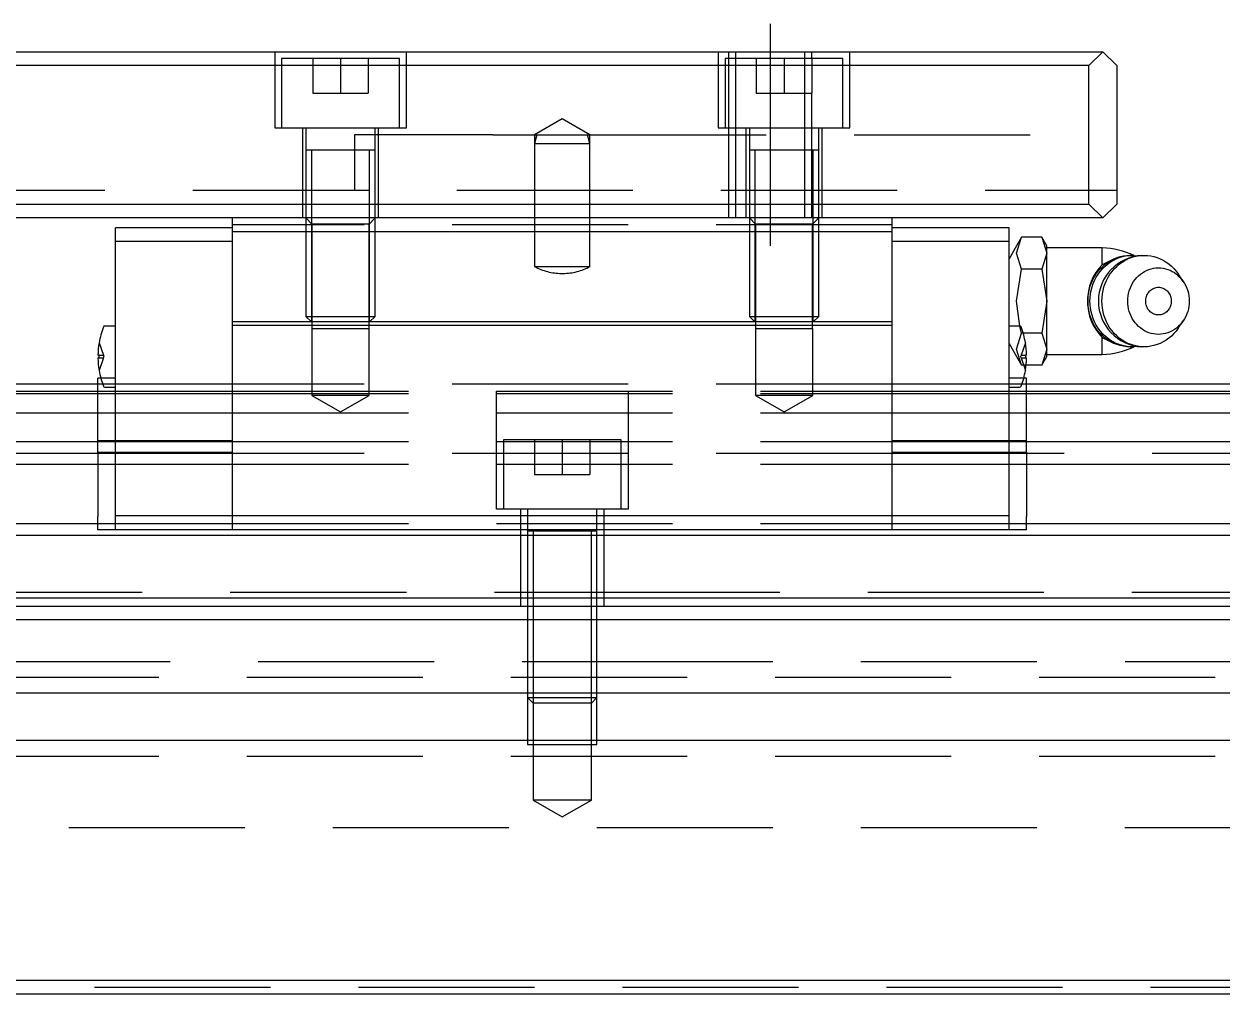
# Model space of a CAD drawing. Extents: x -13 to 881, y -378 to 120.
# Drawn here: x 281.2 to 367.6, y -323.6 to -253.6 of the extents above; entities that cross this region are included whole.
import ezdxf

# ---------------------------------------------------------------- set-up
doc = ezdxf.new("R2010")
doc.units = 0
doc.linetypes.add('CENTER', pattern=[50.8, 31.75, -6.35, 6.35, -6.35])
doc.linetypes.add('DASHED', pattern=[19.05, 12.7, -6.35])
doc.layers.get('0').update_dxf_attribs({"linetype": 'CONTINUOUS'})
doc.layers.add('CENTER', color=1, linetype='CENTER')

msp = doc.modelspace()

# ---------------------------------------------------------------- linework, layer by layer
at = {"color": 7, "linetype": 'CONTINUOUS'}
for p, q in [((161, -255.62), (359, -255.62)), ((359, -255.62), (358, -256.62)), ((360, -256.62), (359, -255.62)), ((358, -256.62), (162, -256.62)), ((358, -266.62), (358, -256.62)), ((360, -256.62), (360, -266.62)), ((162, -266.62), (358, -266.62)), ((358, -266.62), (359, -267.62)), ((359, -267.62), (360, -266.62)), ((359, -267.62), (161, -267.62)), ((296.2, -268.62), (296.2, -267.62)), ((343.8, -268.62), (343.8, -267.62)), ((287.768, -269.32), (287.768, -268.32)), ((296.2, -268.32), (287.768, -268.32)), ((296.2, -275.12), (296.2, -268.62)), ((343.8, -268.62), (296.2, -268.62)), ((352.232, -268.32), (343.8, -268.32)), ((343.8, -275.12), (343.8, -268.62)), ((352.232, -269.32), (352.232, -268.32)), ((287.768, -289.12), (287.768, -269.32)), ((296.2, -269.32), (287.768, -269.32)), ((352.232, -269.32), (343.8, -269.32)), ((352.232, -289.12), (352.232, -269.32)), ((352.778, -269.62), (352.232, -270.565)), ((353.135, -269.001), (352.778, -269.62)), ((352.778, -270.156), (353.135, -269.001)), ((354.6, -269.001), (353.135, -269.001)), ((354.6, -269.001), (354.599, -269)), ((354.957, -269.62), (354.6, -269.001)), ((354.6, -269.001), (354.957, -270.156)), ((354.957, -270.156), (354.957, -269.62)), ((353.135, -271.311), (352.778, -270.156)), ((354.957, -270.156), (354.6, -271.311)), ((358.957, -269.77), (354.957, -269.77)), ((354.957, -273.62), (354.957, -270.156)), ((358.957, -271.007), (358.957, -269.77)), ((359.802, -270.571), (360.027, -270.482)), ((359.955, -270.571), (360.18, -270.482)), ((360.027, -270.482), (360.257, -270.411)), ((360.18, -270.482), (360.41, -270.411)), ((360.257, -270.411), (360.492, -270.361)), ((360.41, -270.411), (360.645, -270.361)), ((360.492, -270.361), (360.729, -270.33)), ((360.645, -270.361), (360.883, -270.33)), ((360.729, -270.33), (360.969, -270.32)), ((360.815, -270.571), (361.039, -270.482)), ((360.883, -270.33), (361.122, -270.32)), ((361.122, -270.32), (360.969, -270.32)), ((361.039, -270.482), (361.27, -270.411)), ((361.122, -270.32), (361.534, -270.35)), ((361.27, -270.411), (361.504, -270.361)), ((361.504, -270.361), (361.742, -270.33)), ((361.742, -270.33), (361.981, -270.32)), ((361.981, -270.32), (362.219, -270.33)), ((362.219, -270.33), (362.455, -270.36)), ((362.455, -270.36), (362.688, -270.41)), ((362.688, -270.41), (362.916, -270.479)), ((362.916, -270.479), (363.14, -270.567)), ((352.778, -273.62), (353.135, -271.311)), ((354.6, -271.311), (353.135, -271.311)), ((354.6, -271.311), (354.957, -273.62)), ((358.65, -271.477), (358.813, -271.287)), ((358.803, -271.477), (358.966, -271.287)), ((358.813, -271.287), (358.989, -271.111)), ((359.718, -270.611), (358.957, -271.007)), ((358.966, -271.287), (359.142, -271.111)), ((358.989, -271.111), (359.177, -270.95)), ((359.142, -271.111), (359.33, -270.95)), ((359.177, -270.95), (359.376, -270.806)), ((359.33, -270.95), (359.529, -270.806)), ((359.376, -270.806), (359.585, -270.68)), ((359.529, -270.806), (359.738, -270.68)), ((359.585, -270.68), (359.802, -270.571)), ((359.663, -271.477), (359.826, -271.287)), ((359.738, -270.68), (359.955, -270.571)), ((359.826, -271.287), (360.001, -271.111)), ((360.001, -271.111), (360.189, -270.95)), ((360.189, -270.95), (360.388, -270.806)), ((360.388, -270.806), (360.597, -270.68)), ((360.597, -270.68), (360.815, -270.571)), ((362.002, -271.485), (362.159, -271.406)), ((362.159, -271.406), (362.322, -271.34)), ((362.322, -271.34), (362.489, -271.288)), ((362.489, -271.288), (362.659, -271.251)), ((362.659, -271.251), (362.831, -271.228)), ((362.831, -271.228), (363.005, -271.22)), ((363.005, -271.22), (363.178, -271.227)), ((363.14, -270.567), (363.356, -270.674)), ((363.178, -271.227), (363.351, -271.248)), ((363.351, -271.248), (363.521, -271.283)), ((363.356, -270.674), (363.563, -270.799)), ((363.521, -271.283), (363.688, -271.333)), ((363.563, -270.799), (363.762, -270.941)), ((363.688, -271.333), (363.852, -271.398)), ((363.762, -270.941), (363.949, -271.099)), ((363.852, -271.398), (364.01, -271.475)), ((363.949, -271.099), (364.124, -271.273)), ((364.124, -271.273), (364.287, -271.46)), ((358.152, -272.357), (358.252, -272.122)), ((358.252, -272.122), (358.369, -271.896)), ((358.305, -272.357), (358.405, -272.122)), ((358.369, -271.896), (358.502, -271.68)), ((358.405, -272.122), (358.522, -271.896)), ((358.502, -271.68), (358.65, -271.477)), ((358.522, -271.896), (358.655, -271.68)), ((358.655, -271.68), (358.803, -271.477)), ((359.165, -272.357), (359.265, -272.122)), ((359.265, -272.122), (359.382, -271.896)), ((359.382, -271.896), (359.515, -271.68)), ((359.515, -271.68), (359.663, -271.477)), ((361.122, -272.369), (361.218, -272.213)), ((361.218, -272.213), (361.326, -272.065)), ((361.326, -272.065), (361.443, -271.927)), ((361.443, -271.927), (361.57, -271.799)), ((361.57, -271.799), (361.707, -271.682)), ((361.707, -271.682), (361.851, -271.577)), ((361.851, -271.577), (362.002, -271.485)), ((364.01, -271.475), (364.162, -271.566)), ((364.162, -271.566), (364.307, -271.669)), ((364.287, -271.46), (364.435, -271.661)), ((364.307, -271.669), (364.444, -271.785)), ((364.799, -272.195), (364.435, -271.661)), ((364.444, -271.785), (364.572, -271.912)), ((364.572, -271.912), (364.691, -272.049)), ((364.691, -272.049), (364.799, -272.195)), ((364.799, -272.195), (364.898, -272.353)), ((357.929, -273.361), (357.957, -273.104)), ((357.957, -273.104), (358.004, -272.85)), ((358.004, -272.85), (358.069, -272.6)), ((358.069, -272.6), (358.152, -272.357)), ((358.082, -273.361), (358.111, -273.104)), ((358.111, -273.104), (358.157, -272.85)), ((358.157, -272.85), (358.222, -272.6)), ((358.222, -272.6), (358.305, -272.357)), ((358.942, -273.361), (358.97, -273.104)), ((358.97, -273.104), (359.017, -272.85)), ((359.017, -272.85), (359.082, -272.6)), ((359.082, -272.6), (359.165, -272.357)), ((360.825, -273.246), (360.858, -273.061)), ((360.858, -273.061), (360.905, -272.88)), ((360.905, -272.88), (360.965, -272.704)), ((360.965, -272.704), (361.038, -272.533)), ((361.038, -272.533), (361.122, -272.369)), ((362.177, -273.197), (362.215, -273.12)), ((362.215, -273.12), (362.258, -273.046)), ((362.258, -273.046), (362.307, -272.977)), ((362.307, -272.977), (362.361, -272.913)), ((362.361, -272.913), (362.421, -272.854)), ((362.421, -272.854), (362.485, -272.801)), ((362.485, -272.801), (362.553, -272.754)), ((362.553, -272.754), (362.624, -272.714)), ((362.624, -272.714), (362.699, -272.68)), ((362.699, -272.68), (362.776, -272.654)), ((362.776, -272.654), (362.854, -272.635)), ((362.854, -272.635), (362.934, -272.624)), ((362.934, -272.624), (363.015, -272.62)), ((363.015, -272.62), (363.095, -272.624)), ((363.095, -272.624), (363.175, -272.635)), ((363.175, -272.635), (363.254, -272.654)), ((363.254, -272.654), (363.331, -272.68)), ((363.331, -272.68), (363.405, -272.714)), ((363.405, -272.714), (363.477, -272.754)), ((363.477, -272.754), (363.545, -272.801)), ((363.545, -272.801), (363.609, -272.854)), ((363.609, -272.854), (363.668, -272.913)), ((363.668, -272.913), (363.722, -272.977)), ((363.722, -272.977), (363.771, -273.046)), ((363.771, -273.046), (363.815, -273.12)), ((363.815, -273.12), (363.852, -273.197)), ((364.898, -272.353), (364.985, -272.519)), ((364.985, -272.519), (365.059, -272.692)), ((365.059, -272.692), (365.121, -272.87)), ((365.121, -272.87), (365.169, -273.053)), ((365.169, -273.053), (365.204, -273.24)), ((353, -275.418), (352.778, -273.62)), ((354.957, -273.62), (354.6, -275.929)), ((354.957, -277.084), (354.957, -273.62)), ((357.92, -273.62), (357.929, -273.361)), ((357.929, -273.879), (357.92, -273.62)), ((357.957, -274.136), (357.929, -273.879)), ((358.073, -273.62), (358.082, -273.361)), ((358.082, -273.879), (358.073, -273.62)), ((358.111, -274.136), (358.082, -273.879)), ((358.933, -273.62), (358.942, -273.361)), ((358.942, -273.879), (358.933, -273.62)), ((358.97, -274.136), (358.942, -273.879)), ((360.797, -273.62), (360.804, -273.432)), ((360.804, -273.808), (360.797, -273.62)), ((360.804, -273.432), (360.825, -273.246)), ((360.825, -273.994), (360.804, -273.808)), ((360.858, -274.179), (360.825, -273.994)), ((362.091, -273.62), (362.094, -273.533)), ((362.094, -273.707), (362.091, -273.62)), ((362.094, -273.533), (362.105, -273.446)), ((362.105, -273.794), (362.094, -273.707)), ((362.105, -273.446), (362.122, -273.361)), ((362.122, -273.879), (362.105, -273.794)), ((362.122, -273.361), (362.147, -273.278)), ((362.147, -273.962), (362.122, -273.879)), ((362.147, -273.278), (362.177, -273.197)), ((362.177, -274.043), (362.147, -273.962)), ((363.852, -273.197), (363.883, -273.278)), ((363.883, -273.962), (363.852, -274.043)), ((363.883, -273.278), (363.907, -273.361)), ((363.907, -273.879), (363.883, -273.962)), ((363.907, -273.361), (363.925, -273.446)), ((363.925, -273.794), (363.907, -273.879)), ((363.925, -273.446), (363.935, -273.533)), ((363.935, -273.707), (363.925, -273.794)), ((363.935, -273.533), (363.939, -273.62)), ((363.939, -273.62), (363.935, -273.707)), ((365.204, -274), (365.169, -274.187)), ((365.204, -273.24), (365.225, -273.43)), ((365.225, -273.81), (365.204, -274)), ((365.225, -273.43), (365.232, -273.62)), ((365.232, -273.62), (365.225, -273.81)), ((358.004, -274.39), (357.957, -274.136)), ((358.069, -274.64), (358.004, -274.39)), ((358.152, -274.883), (358.069, -274.64)), ((358.157, -274.39), (358.111, -274.136)), ((358.222, -274.64), (358.157, -274.39)), ((358.305, -274.883), (358.222, -274.64)), ((359.017, -274.39), (358.97, -274.136)), ((359.082, -274.64), (359.017, -274.39)), ((359.165, -274.883), (359.082, -274.64)), ((360.905, -274.36), (360.858, -274.179)), ((360.965, -274.536), (360.905, -274.36)), ((361.038, -274.707), (360.965, -274.536)), ((361.122, -274.871), (361.038, -274.707)), ((361.218, -275.027), (361.122, -274.871)), ((362.215, -274.12), (362.177, -274.043)), ((362.258, -274.194), (362.215, -274.12)), ((362.307, -274.263), (362.258, -274.194)), ((362.361, -274.327), (362.307, -274.263)), ((362.421, -274.386), (362.361, -274.327)), ((362.485, -274.439), (362.421, -274.386)), ((362.553, -274.486), (362.485, -274.439)), ((362.624, -274.526), (362.553, -274.486)), ((362.699, -274.56), (362.624, -274.526)), ((362.776, -274.586), (362.699, -274.56)), ((362.854, -274.605), (362.776, -274.586)), ((362.934, -274.616), (362.854, -274.605)), ((363.015, -274.62), (362.934, -274.616)), ((363.095, -274.616), (363.015, -274.62)), ((363.175, -274.605), (363.095, -274.616)), ((363.254, -274.586), (363.175, -274.605)), ((363.331, -274.56), (363.254, -274.586)), ((363.405, -274.526), (363.331, -274.56)), ((363.477, -274.486), (363.405, -274.526)), ((363.545, -274.439), (363.477, -274.486)), ((363.609, -274.386), (363.545, -274.439)), ((363.668, -274.327), (363.609, -274.386)), ((363.722, -274.263), (363.668, -274.327)), ((363.771, -274.194), (363.722, -274.263)), ((363.815, -274.12), (363.771, -274.194)), ((363.852, -274.043), (363.815, -274.12)), ((364.985, -274.721), (364.898, -274.887)), ((365.059, -274.548), (364.985, -274.721)), ((365.121, -274.37), (365.059, -274.548)), ((365.169, -274.187), (365.121, -274.37)), ((287.768, -275.42), (286.986, -275.42)), ((296.2, -275.37), (296.2, -275.12)), ((343.8, -275.12), (296.2, -275.12)), ((296.2, -289.12), (296.2, -275.37)), ((343.8, -275.37), (296.2, -275.37)), ((343.8, -275.37), (343.8, -275.12)), ((343.8, -289.12), (343.8, -275.37)), ((353.014, -275.42), (352.232, -275.42)), ((358.252, -275.118), (358.152, -274.883)), ((358.369, -275.344), (358.252, -275.118)), ((358.405, -275.118), (358.305, -274.883)), ((358.502, -275.56), (358.369, -275.344)), ((358.522, -275.344), (358.405, -275.118)), ((358.65, -275.763), (358.502, -275.56)), ((358.655, -275.56), (358.522, -275.344)), ((358.803, -275.763), (358.655, -275.56)), ((359.265, -275.118), (359.165, -274.883)), ((359.382, -275.344), (359.265, -275.118)), ((359.515, -275.56), (359.382, -275.344)), ((359.663, -275.763), (359.515, -275.56)), ((361.326, -275.175), (361.218, -275.027)), ((361.443, -275.313), (361.326, -275.175)), ((361.57, -275.441), (361.443, -275.313)), ((361.707, -275.558), (361.57, -275.441)), ((361.851, -275.663), (361.707, -275.558)), ((362.002, -275.755), (361.851, -275.663)), ((364.162, -275.674), (364.01, -275.765)), ((364.307, -275.571), (364.162, -275.674)), ((364.435, -275.579), (364.287, -275.78)), ((364.444, -275.455), (364.307, -275.571)), ((364.435, -275.579), (364.799, -275.045)), ((364.572, -275.328), (364.444, -275.455)), ((364.691, -275.191), (364.572, -275.328)), ((364.799, -275.045), (364.691, -275.191)), ((364.898, -274.887), (364.799, -275.045)), ((354.6, -275.929), (353.257, -275.929)), ((354.6, -275.929), (354.957, -277.084)), ((358.813, -275.953), (358.65, -275.763)), ((358.966, -275.953), (358.803, -275.763)), ((358.989, -276.129), (358.813, -275.953)), ((358.957, -277.47), (358.957, -276.233)), ((358.957, -276.233), (359.717, -276.629)), ((359.142, -276.129), (358.966, -275.953)), ((359.177, -276.29), (358.989, -276.129)), ((359.33, -276.29), (359.142, -276.129)), ((359.376, -276.434), (359.177, -276.29)), ((359.529, -276.434), (359.33, -276.29)), ((359.585, -276.56), (359.376, -276.434)), ((359.738, -276.56), (359.529, -276.434)), ((359.802, -276.669), (359.585, -276.56)), ((359.826, -275.954), (359.663, -275.763)), ((359.955, -276.669), (359.738, -276.56)), ((360.001, -276.129), (359.826, -275.954)), ((360.189, -276.29), (360.001, -276.129)), ((360.388, -276.434), (360.189, -276.29)), ((360.597, -276.56), (360.388, -276.434)), ((360.815, -276.669), (360.597, -276.56)), ((362.159, -275.834), (362.002, -275.755)), ((362.322, -275.9), (362.159, -275.834)), ((362.489, -275.952), (362.322, -275.9)), ((362.659, -275.989), (362.489, -275.952)), ((362.831, -276.012), (362.659, -275.989)), ((363.005, -276.02), (362.831, -276.012)), ((363.178, -276.013), (363.005, -276.02)), ((363.356, -276.566), (363.14, -276.673)), ((363.351, -275.992), (363.178, -276.013)), ((363.521, -275.957), (363.351, -275.992)), ((363.564, -276.441), (363.356, -276.566)), ((363.688, -275.907), (363.521, -275.957)), ((363.762, -276.299), (363.564, -276.441)), ((363.852, -275.842), (363.688, -275.907)), ((363.949, -276.141), (363.762, -276.299)), ((364.01, -275.765), (363.852, -275.842)), ((364.124, -275.967), (363.949, -276.141)), ((364.287, -275.78), (364.124, -275.967)), ((354.957, -277.084), (354.6, -278.239)), ((354.957, -277.62), (354.957, -277.084)), ((360.027, -276.758), (359.802, -276.669)), ((360.18, -276.758), (359.955, -276.669)), ((360.257, -276.829), (360.027, -276.758)), ((360.41, -276.829), (360.18, -276.758)), ((360.492, -276.879), (360.257, -276.829)), ((360.645, -276.879), (360.41, -276.829)), ((360.729, -276.91), (360.492, -276.879)), ((360.883, -276.91), (360.645, -276.879)), ((360.969, -276.92), (360.729, -276.91)), ((361.039, -276.759), (360.815, -276.669)), ((361.122, -276.92), (360.883, -276.91)), ((360.969, -276.92), (361.122, -276.92)), ((361.27, -276.829), (361.039, -276.759)), ((361.534, -276.89), (361.122, -276.92)), ((361.505, -276.879), (361.27, -276.829)), ((361.742, -276.91), (361.505, -276.879)), ((361.982, -276.92), (361.742, -276.91)), ((362.219, -276.91), (361.982, -276.92)), ((362.455, -276.88), (362.219, -276.91)), ((362.688, -276.83), (362.455, -276.88)), ((362.917, -276.761), (362.688, -276.83)), ((363.14, -276.673), (362.917, -276.761)), ((286.584, -277.52), (286.502, -277.52)), ((286.502, -277.72), (286.584, -277.72)), ((286.584, -277.72), (286.584, -277.52)), ((353.416, -277.52), (353.416, -277.72)), ((353.498, -277.52), (353.416, -277.52)), ((353.416, -277.72), (353.498, -277.72)), ((354.6, -278.239), (353.467, -278.239)), ((354.599, -278.24), (354.6, -278.239)), ((354.6, -278.239), (354.957, -277.62)), ((354.957, -277.47), (358.957, -277.47)), ((286.709, -279.19), (286.5, -279.19)), ((286.5, -281.79), (286.5, -279.19)), ((353.5, -279.19), (353.291, -279.19)), ((353.5, -281.79), (353.5, -279.19)), ((286.5, -279.62), (279, -279.62)), ((286.986, -279.82), (287.768, -279.82)), ((352.232, -279.82), (353.014, -279.82)), ((448, -279.62), (353.5, -279.62)), ((233.5, -280.12), (286.5, -280.12)), ((233.5, -280.284), (286.5, -280.284)), ((353.5, -280.12), (520, -280.12)), ((353.5, -280.284), (520, -280.284)), ((233.5, -281.682), (286.5, -281.682)), ((353.5, -281.682), (520, -281.682)), ((286.5, -283.703), (286.5, -281.79)), ((353.5, -283.703), (353.5, -281.79)), ((233.5, -283.758), (286.5, -283.758)), ((286.5, -284.548), (286.5, -283.703)), ((287.768, -283.703), (286.5, -283.703)), ((353.5, -283.703), (352.232, -283.703)), ((353.5, -284.548), (353.5, -283.703)), ((353.5, -283.758), (520, -283.758)), ((286.5, -284.548), (286.5, -289.158)), ((287.768, -284.548), (286.5, -284.548)), ((353.5, -284.548), (352.232, -284.548)), ((353.5, -284.548), (353.5, -289.158)), ((233.5, -285.379), (286.5, -285.379)), ((353.5, -285.379), (520, -285.379)), ((286.5, -290.12), (286.5, -289.158)), ((296.2, -289.12), (287.768, -289.12)), ((287.768, -290.12), (287.768, -289.12)), ((296.2, -290.12), (296.2, -289.12)), ((343.8, -289.12), (296.2, -289.12)), ((352.232, -289.12), (343.8, -289.12)), ((343.8, -290.12), (343.8, -289.12)), ((352.232, -290.12), (352.232, -289.12)), ((353.5, -290.12), (353.5, -289.158)), ((233.5, -289.672), (286.5, -289.672)), ((287.768, -290.12), (286.5, -290.12)), ((296.2, -290.12), (287.768, -290.12)), ((343.8, -290.12), (296.2, -290.12)), ((322.5, -290.22), (317.5, -290.22)), ((322.5, -290.22), (317.5, -290.22)), ((352.232, -290.12), (343.8, -290.12)), ((353.5, -290.12), (352.232, -290.12)), ((353.5, -289.672), (520, -289.672)), ((0, -290.52), (520, -290.52)), ((0, -295.02), (520, -295.02)), ((1, -295.62), (519, -295.62)), ((518, -296.62), (2, -296.62)), ((518, -301.92), (2, -301.92)), ((518, -305.32), (2, -305.32)), ((2, -322.62), (518, -322.62)), ((519, -323.62), (1, -323.62))]:
    msp.add_line(p, q, dxfattribs=at)
at = {"color": 3, "linetype": 'DASHED'}
for p, q in [((299.25, -255.62), (299.25, -261.12)), ((308.75, -261.12), (308.75, -255.62)), ((331.25, -255.62), (331.25, -261.12)), ((332, -255.62), (332, -256.12)), ((332.5, -255.62), (332.5, -267.62)), ((337.5, -267.62), (337.5, -255.62)), ((338, -256.12), (338, -255.62)), ((340.75, -261.12), (340.75, -255.62)), ((299.75, -256.12), (299.75, -261.12)), ((308.25, -256.12), (299.75, -256.12)), ((302, -256.12), (302, -258.62)), ((304, -256.12), (304, -258.62)), ((306, -256.12), (306, -258.62)), ((308.25, -261.12), (308.25, -256.12)), ((331.75, -256.12), (331.75, -261.12)), ((340.25, -256.12), (331.75, -256.12)), ((332, -256.12), (332, -261.12)), ((334, -256.12), (334, -258.62)), ((336, -256.12), (336, -258.62)), ((338, -256.12), (338, -258.62)), ((340.25, -261.12), (340.25, -256.12)), ((302, -258.62), (304, -258.62)), ((304, -258.62), (306, -258.62)), ((334, -258.62), (336, -258.62)), ((336, -258.62), (338, -258.62)), ((338, -261.12), (338, -258.62)), ((320, -260.465), (318, -261.62)), ((322, -261.62), (320, -260.465)), ((299.25, -261.12), (308.75, -261.12)), ((301.25, -261.12), (301.25, -267.62)), ((301.5, -261.12), (301.5, -262.72)), ((305, -261.62), (305, -265.62)), ((315, -261.62), (305, -261.62)), ((306.5, -262.72), (306.5, -261.12)), ((306.75, -267.62), (306.75, -261.12)), ((315, -261.62), (318, -261.62)), ((318, -261.62), (318, -262.25)), ((318.169, -261.62), (318, -262.25)), ((318, -261.62), (320, -261.62)), ((320, -261.62), (322, -261.62)), ((322, -262.25), (321.831, -261.62)), ((322, -262.25), (322, -261.62)), ((322, -261.62), (360, -261.62)), ((331.25, -261.12), (340.75, -261.12)), ((332, -261.12), (332, -267.62)), ((333.25, -261.12), (333.25, -267.62)), ((333.5, -261.12), (333.5, -262.72)), ((338, -262.72), (338, -261.12)), ((338.5, -262.72), (338.5, -261.12)), ((338.75, -267.62), (338.75, -261.12)), ((301.5, -262.715), (301.5, -262.72)), ((301.5, -262.72), (301.5, -262.725)), ((301.5, -262.72), (301.5, -267.62)), ((306.5, -262.72), (301.5, -262.72)), ((306.5, -262.72), (301.5, -262.72)), ((306.5, -262.72), (301.5, -262.72)), ((306.5, -262.72), (301.5, -262.72)), ((301.9, -262.72), (301.9, -267.62)), ((306.1, -267.62), (306.1, -262.72)), ((306.5, -262.72), (306.5, -262.715)), ((306.5, -262.725), (306.5, -262.72)), ((306.5, -267.62), (306.5, -262.72)), ((318, -262.25), (318, -267.62)), ((318, -262.25), (322, -262.25)), ((322, -267.62), (322, -262.25)), ((333.5, -262.715), (333.5, -262.72)), ((333.5, -262.72), (333.5, -267.62)), ((333.5, -262.72), (333.5, -262.725)), ((338.5, -262.72), (333.5, -262.72)), ((338.5, -262.72), (333.5, -262.72)), ((338.5, -262.72), (333.5, -262.72)), ((333.9, -262.72), (333.9, -267.62)), ((338, -267.62), (338, -262.72)), ((338.1, -267.62), (338.1, -262.72)), ((338.5, -262.72), (338.5, -262.715)), ((338.5, -267.62), (338.5, -262.72)), ((338.5, -262.725), (338.5, -262.72)), ((160, -265.62), (360, -265.62)), ((301.5, -267.62), (301.938, -268.058)), ((301.5, -267.62), (301.5, -274.72)), ((306.5, -267.62), (301.5, -267.62)), ((301.9, -267.62), (301.9, -275.12)), ((306.062, -268.058), (306.5, -267.62)), ((306.1, -275.12), (306.1, -267.62)), ((306.5, -274.72), (306.5, -267.62)), ((318, -267.62), (318, -271.12)), ((322, -271.12), (322, -267.62)), ((333.5, -267.62), (333.938, -268.058)), ((333.5, -267.62), (333.5, -274.72)), ((338.5, -267.62), (333.5, -267.62)), ((333.9, -267.62), (333.9, -275.12)), ((338.062, -268.058), (338.5, -267.62)), ((338.1, -275.12), (338.1, -267.62)), ((338.5, -274.72), (338.5, -267.62)), ((343.8, -268.12), (296.2, -268.12)), ((301.938, -268.058), (301.938, -275.62)), ((306.062, -268.058), (301.938, -268.058)), ((306.062, -275.62), (306.062, -268.058)), ((333.938, -268.058), (333.938, -275.62)), ((338.062, -268.058), (333.938, -268.058)), ((338.062, -275.62), (338.062, -268.058)), ((318, -271.12), (322, -271.12)), ((319.937, -271.62), (320.063, -271.62)), ((301.5, -274.72), (301.9, -275.12)), ((301.5, -274.72), (306.5, -274.72)), ((306.1, -275.12), (306.5, -274.72)), ((333.5, -274.72), (333.9, -275.12)), ((333.5, -274.72), (338.5, -274.72)), ((338.1, -275.12), (338.5, -274.72)), ((301.933, -275.62), (301.933, -280.42)), ((306.067, -275.62), (301.933, -275.62)), ((306.067, -280.42), (306.067, -275.62)), ((333.933, -275.62), (333.933, -280.42)), ((338.067, -275.62), (333.933, -275.62)), ((338.067, -280.42), (338.067, -275.62)), ((353.135, -275.929), (353, -275.418)), ((352.778, -277.084), (353.135, -275.929)), ((353.257, -275.929), (353.135, -275.929)), ((286.584, -276.62), (286.584, -276.622)), ((286.584, -276.62), (286.584, -276.622)), ((286.584, -276.62), (286.584, -276.622)), ((286.584, -276.62), (286.584, -276.622)), ((286.584, -276.622), (286.9, -277.52)), ((352.232, -276.675), (352.778, -277.62)), ((353.135, -278.239), (352.778, -277.084)), ((353.416, -276.622), (353.1, -277.52)), ((353.416, -276.622), (353.416, -276.62)), ((353.416, -276.622), (353.416, -276.62)), ((286.584, -277.52), (286.9, -277.52)), ((286.9, -277.72), (286.584, -278.618)), ((286.584, -277.72), (286.9, -277.72)), ((286.9, -277.52), (286.935, -277.62)), ((286.9, -277.72), (286.935, -277.62)), ((352.778, -277.62), (353.135, -278.239)), ((353.1, -277.52), (353.065, -277.62)), ((353.1, -277.72), (353.065, -277.62)), ((353.1, -277.52), (353.416, -277.52)), ((353.1, -277.72), (353.416, -278.618)), ((353.1, -277.72), (353.416, -277.72)), ((353.467, -278.239), (353.135, -278.239)), ((286.584, -278.618), (286.584, -278.62)), ((286.584, -278.618), (286.584, -278.62)), ((287.768, -279.19), (286.709, -279.19)), ((353.291, -279.19), (352.232, -279.19)), ((353.416, -278.62), (353.416, -278.618)), ((353.416, -278.62), (353.416, -278.618)), ((353.416, -278.62), (353.416, -278.618)), ((353.416, -278.62), (353.416, -278.618)), ((286.843, -279.62), (286.5, -279.62)), ((287.768, -279.62), (286.843, -279.62)), ((296.2, -279.62), (287.768, -279.62)), ((343.8, -279.62), (296.2, -279.62)), ((352.232, -279.62), (343.8, -279.62)), ((353.157, -279.62), (352.232, -279.62)), ((353.5, -279.62), (353.157, -279.62)), ((286.5, -280.12), (287.768, -280.12)), ((286.5, -280.284), (287.768, -280.284)), ((287.768, -280.12), (296.2, -280.12)), ((287.768, -280.284), (296.2, -280.284)), ((296.2, -280.12), (343.8, -280.12)), ((296.2, -280.284), (343.8, -280.284)), ((301.933, -280.42), (304, -281.613)), ((306.067, -280.42), (301.933, -280.42)), ((304, -281.613), (306.067, -280.42)), ((315.25, -288.62), (315.25, -280.12)), ((324.75, -280.12), (324.75, -288.62)), ((333.933, -280.42), (336, -281.613)), ((338.067, -280.42), (333.933, -280.42)), ((336, -281.613), (338.067, -280.42)), ((343.8, -280.12), (352.232, -280.12)), ((343.8, -280.284), (352.232, -280.284)), ((352.232, -280.12), (353.5, -280.12)), ((352.232, -280.284), (353.5, -280.284)), ((286.5, -281.682), (287.768, -281.682)), ((287.768, -281.682), (296.2, -281.682)), ((296.2, -281.682), (343.8, -281.682)), ((343.8, -281.682), (352.232, -281.682)), ((352.232, -281.682), (353.5, -281.682)), ((286.5, -283.758), (287.768, -283.758)), ((296.2, -283.703), (287.768, -283.703)), ((287.768, -283.758), (296.2, -283.758)), ((296.2, -283.758), (343.8, -283.758)), ((315.75, -283.62), (315.75, -288.62)), ((324.25, -283.62), (315.75, -283.62)), ((318, -283.62), (318, -286.12)), ((320, -283.62), (320, -286.12)), ((322, -283.62), (322, -286.12)), ((324.25, -288.62), (324.25, -283.62)), ((352.232, -283.703), (343.8, -283.703)), ((343.8, -283.758), (352.232, -283.758)), ((352.232, -283.758), (353.5, -283.758)), ((286.5, -284.62), (275, -284.62)), ((287.768, -284.62), (286.5, -284.62)), ((296.2, -284.548), (287.768, -284.548)), ((296.2, -284.62), (287.768, -284.62)), ((343.8, -284.62), (296.2, -284.62)), ((352.232, -284.548), (343.8, -284.548)), ((352.232, -284.62), (343.8, -284.62)), ((353.5, -284.62), (352.232, -284.62)), ((375.25, -284.62), (353.5, -284.62)), ((286.5, -285.379), (287.768, -285.379)), ((287.768, -285.379), (296.2, -285.379)), ((296.2, -285.379), (343.8, -285.379)), ((343.8, -285.379), (352.232, -285.379)), ((352.232, -285.379), (353.5, -285.379)), ((318, -286.12), (320, -286.12)), ((320, -286.12), (322, -286.12)), ((324.75, -288.62), (315.25, -288.62)), ((317, -290.12), (317, -288.62)), ((317.5, -288.62), (317.5, -290.12)), ((322.5, -290.12), (322.5, -288.62)), ((323, -288.62), (323, -290.12)), ((286.5, -289.672), (287.768, -289.672)), ((287.768, -289.672), (296.2, -289.672)), ((296.2, -289.672), (343.8, -289.672)), ((317, -295.62), (317, -290.12)), ((317.5, -290.12), (317.5, -290.22)), ((317.5, -290.215), (317.5, -290.22)), ((317.5, -290.22), (317.5, -290.225)), ((317.5, -290.22), (317.5, -295.62)), ((322.5, -290.22), (317.5, -290.22)), ((317.9, -290.22), (317.9, -295.62)), ((322.1, -295.62), (322.1, -290.22)), ((322.5, -290.22), (322.5, -290.12)), ((322.5, -290.22), (322.5, -290.215)), ((322.5, -290.225), (322.5, -290.22)), ((322.5, -295.62), (322.5, -290.22)), ((323, -290.12), (323, -295.62)), ((343.8, -289.672), (352.232, -289.672)), ((352.232, -289.672), (353.5, -289.672)), ((277, -294.62), (317, -294.62)), ((317, -294.62), (317.5, -294.62)), ((317.5, -294.62), (317.9, -294.62)), ((317.9, -294.62), (322.1, -294.62)), ((322.1, -294.62), (322.5, -294.62)), ((322.5, -294.62), (323, -294.62)), ((323, -294.62), (377, -294.62)), ((317.5, -295.62), (317.5, -301.92)), ((317.5, -295.62), (317.5, -301.92)), ((317.9, -295.62), (317.9, -301.92)), ((322.1, -301.92), (322.1, -295.62)), ((322.5, -301.92), (322.5, -295.62)), ((322.5, -301.92), (322.5, -295.62)), ((279, -299.62), (317.5, -299.62)), ((317.5, -299.62), (317.9, -299.62)), ((317.9, -299.62), (322.1, -299.62)), ((322.1, -299.62), (322.5, -299.62)), ((322.5, -299.62), (373.292, -299.62)), ((519.5, -300.77), (0.5, -300.77)), ((317.5, -301.92), (317.5, -302.22)), ((317.5, -301.92), (317.5, -302.22)), ((317.5, -302.22), (317.9, -302.62)), ((317.5, -302.22), (317.5, -305.32)), ((317.5, -302.22), (322.5, -302.22)), ((317.9, -301.92), (317.9, -302.62)), ((322.1, -302.62), (322.1, -301.92)), ((322.1, -302.62), (322.5, -302.22)), ((322.5, -302.22), (322.5, -301.92)), ((322.5, -302.22), (322.5, -301.92)), ((322.5, -305.32), (322.5, -302.22)), ((317.9, -302.62), (317.9, -305.62)), ((322.1, -302.62), (317.9, -302.62)), ((322.1, -305.62), (322.1, -302.62)), ((317.5, -305.32), (317.5, -305.62)), ((317.5, -305.62), (322.5, -305.62)), ((317.9, -305.62), (317.9, -309.62)), ((322.1, -309.62), (322.1, -305.62)), ((322.5, -305.62), (322.5, -305.32)), ((519.5, -306.47), (0.5, -306.47)), ((317.9, -309.62), (320, -310.832)), ((322.1, -309.62), (317.9, -309.62)), ((320, -310.832), (322.1, -309.62)), ((373.292, -311.62), (266.708, -311.62)), ((0.5, -323.12), (519.5, -323.12))]:
    msp.add_line(p, q, dxfattribs=at)
at = {"color": 7, "linetype": 'CONTINUOUS'}
for centre, radius, start, end in [((361.981, -273.62), 3.3, 92.91343, 180.00002), ((358.729, -275.766), 6, 65.106, 87.82141), ((361.332, -273.462), 3.415, 134.05196, 182.60079), ((361.375, -273.761), 3.458, 177.61316, 225.63538), ((361.981, -273.62), 3.3, 179.99998, 267.06257), ((292.5, -277.62), 6, 159.14941, 170.40593), ((286.986, -275.52), 0.1, 90, 159.14941), ((353.014, -275.52), 0.1, 20.85059, 90), ((347.5, -277.62), 6, 9.59407, 20.85059), ((292.5, -277.62), 5.999, 170.42033, 179.04489), ((347.5, -277.62), 5.999, 0.95511, 9.57967), ((358.729, -271.474), 6, 272.17859, 294.894), ((292.5, -277.62), 5.999, 180.95511, 189.57967), ((347.5, -277.62), 5.999, 350.42033, 359.04489), ((292.5, -277.62), 6, 189.59407, 200.85059), ((347.5, -277.62), 6, 339.14941, 350.40593), ((286.986, -279.72), 0.1, 200.85059, 270), ((353.014, -279.72), 0.1, 270, 339.14941)]:
    msp.add_arc(centre, radius, start, end, dxfattribs=at)
at = {"color": 3, "linetype": 'DASHED'}
for centre, start, end in [((319.937, -267.62), 241.03047, 270), ((320.063, -267.62), 270, 298.96953)]:
    msp.add_arc(centre, 4, start, end, dxfattribs=at)
at = {"layer": 'CENTER', "color": 1, "linetype": 'CENTER'}
msp.add_line((335, -253.62), (335, -269.62), dxfattribs=at)

doc.saveas('drawing.dxf')
